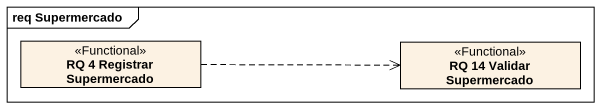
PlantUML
@startuml
mainframe req Supermercado
hide circle
hide empty members
class "RQ 4 Registrar Supermercado" as RQ_4_Registrar_Supermercado <<Functional>>
class "RQ 14 Validar Supermercado" as RQ_14_Validar_Supermercado <<Functional>>
RQ_4_Registrar_Supermercado .right.> RQ_14_Validar_Supermercado
@enduml
